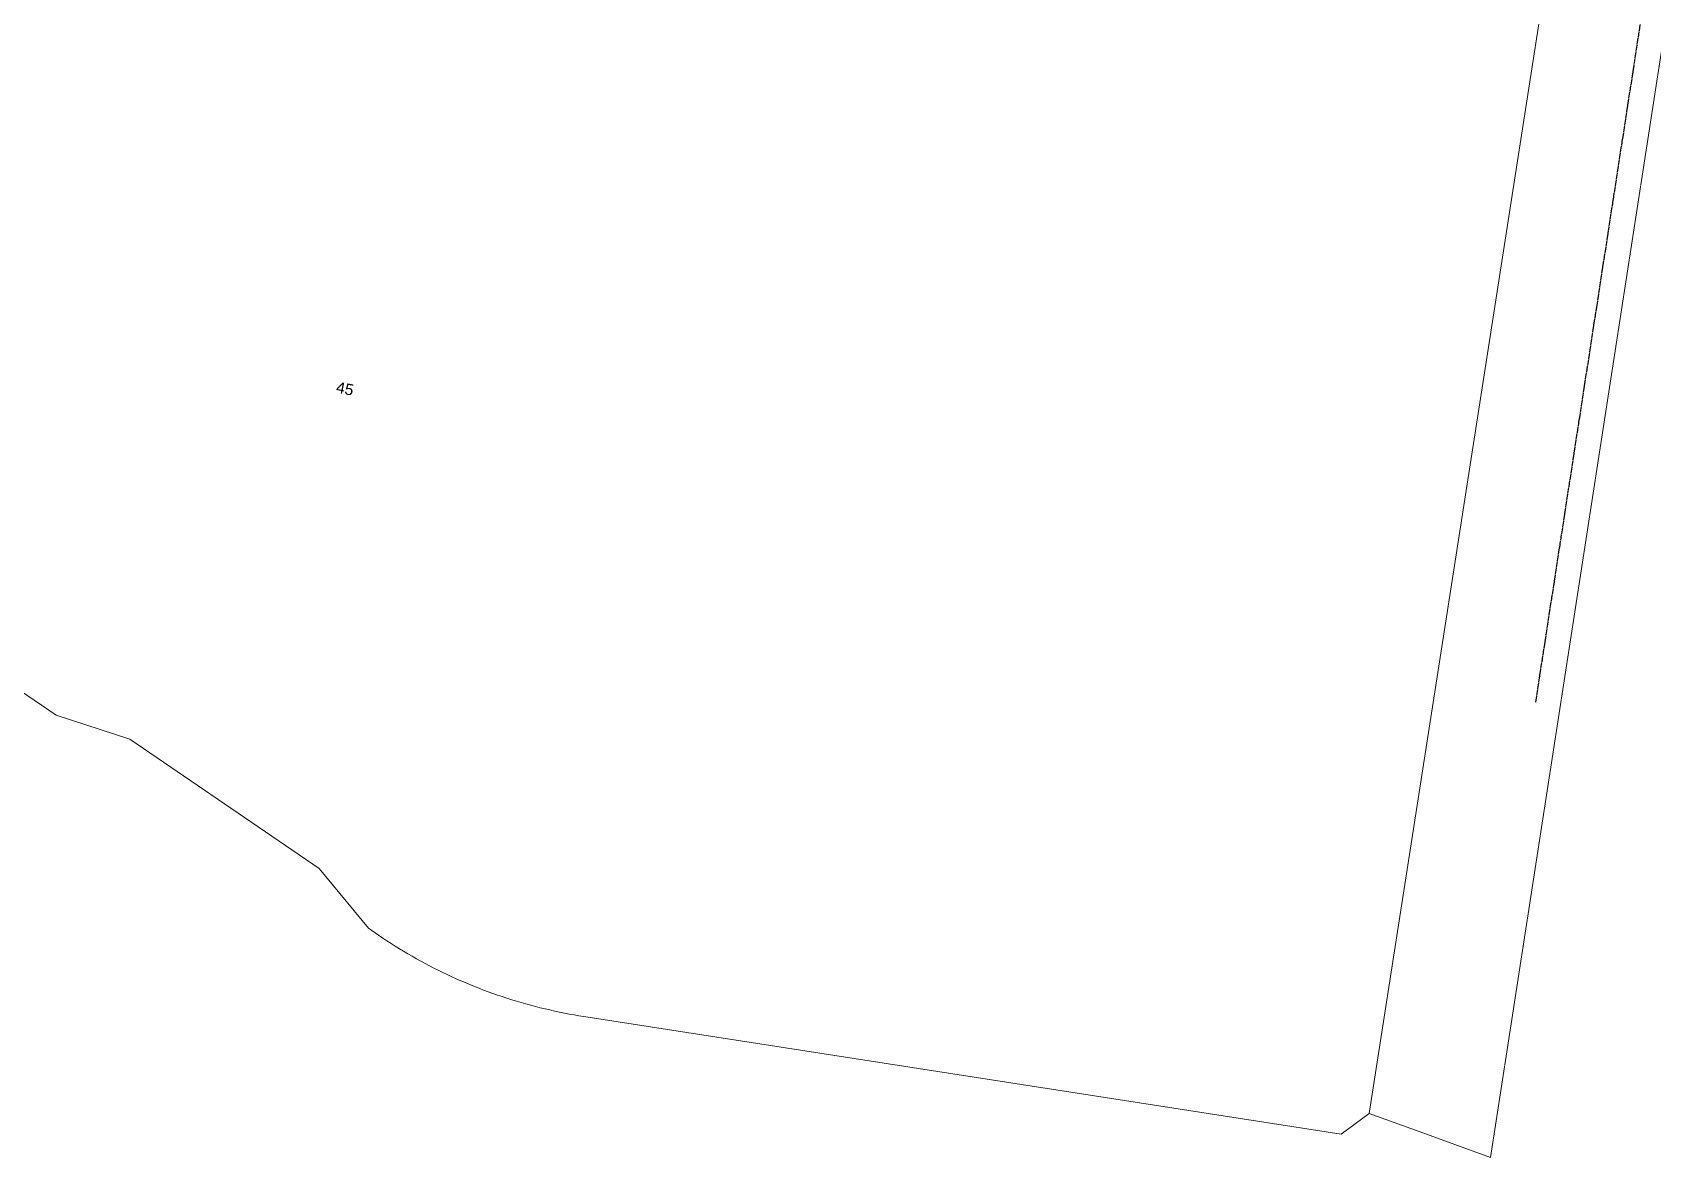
# Model space of a CAD drawing. Header units: metres. Extents: x 298351 to 299301, y 6265099 to 6266102.
# Drawn here: x 298663.2 to 298924.6, y 6265099.3 to 6265280.9 of the extents above; entities that cross this region are included whole.
import ezdxf

# ---------------------------------------------------------------- set-up
doc = ezdxf.new("R2010")
doc.units = ezdxf.units.M
doc.linetypes.add('Cable Exist OH', pattern=[1, 1, 0])
doc.layers.add('Cadastre Land Parcels_SP_EXT', color=9, linetype='Continuous', lineweight=5)
doc.layers.add('Cadastre Roads_SP_EXT', color=9, linetype='Continuous', lineweight=5)
doc.layers.add('Mains_HV_EXT', color=7, linetype='Continuous')
doc.styles.get("Standard").update_dxf_attribs({"font": 'arial.ttf'})

msp = doc.modelspace()

# ---------------------------------------------------------------- linework, layer by layer
at = {"layer": 'Cadastre Land Parcels_SP_EXT', "linetype": 'Continuous'}
msp.add_lwpolyline([(298641.24, 6265188.27), (298666.99, 6265170.7), (298678.87, 6265166.83), (298709.43, 6265145.97), (298717.37, 6265136.32), (298719.02, 6265135.19), (298719.68, 6265134.74), (298720.35, 6265134.3), (298721.02, 6265133.87), (298721.69, 6265133.44), (298722.37, 6265133.02), (298723.05, 6265132.61), (298723.74, 6265132.2), (298724.43, 6265131.8), (298725.12, 6265131.41), (298725.82, 6265131.02), (298726.52, 6265130.64), (298727.23, 6265130.27), (298727.94, 6265129.91), (298728.65, 6265129.55), (298729.37, 6265129.2), (298730.09, 6265128.85), (298730.81, 6265128.51), (298731.54, 6265128.18), (298732.27, 6265127.86), (298733, 6265127.55), (298733.74, 6265127.24), (298734.48, 6265126.94), (298735.22, 6265126.64), (298735.96, 6265126.36), (298736.71, 6265126.08), (298737.46, 6265125.81), (298738.22, 6265125.54), (298738.97, 6265125.29), (298739.73, 6265125.04), (298740.49, 6265124.8), (298741.25, 6265124.56), (298742.02, 6265124.34), (298742.79, 6265124.12), (298743.56, 6265123.91), (298744.33, 6265123.7), (298745.1, 6265123.51), (298745.88, 6265123.32), (298746.65, 6265123.14), (298747.43, 6265122.96), (298748.21, 6265122.8), (298749, 6265122.64), (298749.78, 6265122.49), (298750.57, 6265122.35), (298751.35, 6265122.22), (298752.14, 6265122.09), (298874.32, 6265103.08), (298878.88, 6265106.41), (298910.61, 6265310.3)], dxfattribs=at)
at = {"layer": 'Cadastre Roads_SP_EXT', "linetype": 'Continuous'}
msp.add_lwpolyline([(298926.31, 6265411.43), (298923.58, 6265393.86), (298920.81, 6265376.04), (298917.71, 6265356.06), (298917.46, 6265354.46), (298914.13, 6265333.01), (298911.53, 6265316.22), (298911.01, 6265312.91), (298910.61, 6265310.3), (298878.88, 6265106.41), (298886.91, 6265103.51), (298898.46, 6265099.32), (298929.51, 6265300.57)], dxfattribs=at)
at = {"layer": 'Mains_HV_EXT', "linetype": 'Cable Exist OH'}
msp.add_lwpolyline([(298905.74, 6265172.79), (298915.58, 6265236.56), (298925.6, 6265301.48), (298933.33, 6265351.25), (298942.64, 6265411.13), (298950.81, 6265453.85), (298962.66, 6265511.62)], dxfattribs=at)

# ---------------------------------------------------------------- texts
at = {"layer": 'Cadastre Land Parcels_SP_EXT'}
msp.add_text('45', height=1.8, rotation=348.5573, dxfattribs=at).set_placement((298712.05, 6265222.81))

doc.saveas('drawing.dxf')
